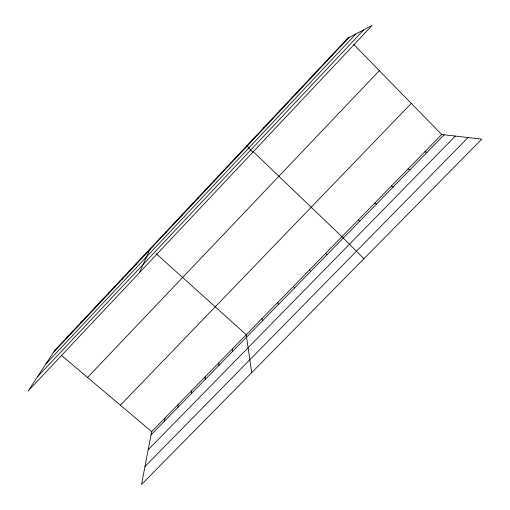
<?xml version="1.0" encoding="UTF-8"?>
<svg xmlns="http://www.w3.org/2000/svg" width="510" height="510" viewBox="0 0 510 510"><rect width="100%" height="100%" fill="white"/><g stroke="black" fill="none" stroke-linecap="round" stroke-linejoin="round"><path stroke-width="0.76" d="M205.147 379.497L205.237 376.75M191.499 393.471L191.728 390.59M177.933 407.362L178.296 404.353M164.449 421.171L164.94 418.028M197.95 198.537L198.116 197.58M441.685 134.512L151.668 431.626L141.519 484.5L481.772 139.128L441.685 134.512L353.685 44.44M181.751 215.8L182.089 214.659M165.661 232.936L166.171 231.616M139.377 272.761L150.367 248.459M135.679 264.875L136.495 263.23M121.756 279.709L122.719 277.912M107.916 294.448L109.019 292.51M94.159 309.105L95.402 307.014M80.491 323.665L81.874 321.427M66.906 338.136L68.423 335.758M53.403 352.518L349.14 37.479M45.887 363.974L355.935 33.928M37.37 376.947L363.687 29.88M87.554 377.457L379.319 70.673M120.398 405.208L411.283 103.396M151.043 434.902L444.14 134.793M148.187 449.756L455.334 136.081M144.968 466.548L468.065 137.553M330.55 56.476L331.844 55.902M313.58 74.562L314.683 74.192M296.724 92.514L297.636 92.342M279.996 110.338L280.723 110.364M424.766 151.84L427.029 152.311M407.968 169.052L410.046 169.702M263.383 128.042L263.925 128.252M391.285 186.144L393.178 186.972M374.722 203.114L376.431 204.121M358.275 219.963L359.805 221.149M61.104 355.113L151.668 431.626M156.156 253.668L246.253 334.726L251.698 372.663M253.209 151.661L341.936 236.697L363.93 258.742M246.891 145.611L252.781 152.248M325.718 253.317L326.891 254.847M309.602 269.822L310.609 271.518M293.607 286.218L294.436 288.073M277.714 302.494L278.377 304.515M230.52 163.053L230.698 163.653M261.93 318.667L262.433 320.847M232.503 348.814L232.694 351.294M218.828 362.827L218.879 365.44M214.264 180.381L214.264 181.158M55.054 350L28.229 390.87L372.064 25.5L347.648 38.256L55.054 350"/></g></svg>
